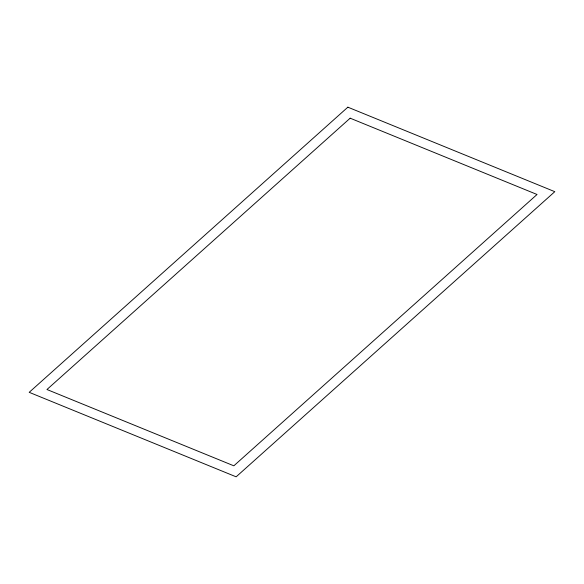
<?xml version="1.0" encoding="UTF-8"?>
<svg xmlns="http://www.w3.org/2000/svg" width="584" height="584" viewBox="0 0 584 584"><rect width="100%" height="100%" fill="white"/><g stroke="black" fill="none" stroke-linecap="round" stroke-linejoin="round"><path stroke-width="0.88" d="M347.86 107.179L29.2 392.324L236.14 476.821L554.8 191.676L347.86 107.179M350.166 118.187L46.961 389.513L233.834 465.813L537.039 194.487L350.166 118.187"/></g></svg>
